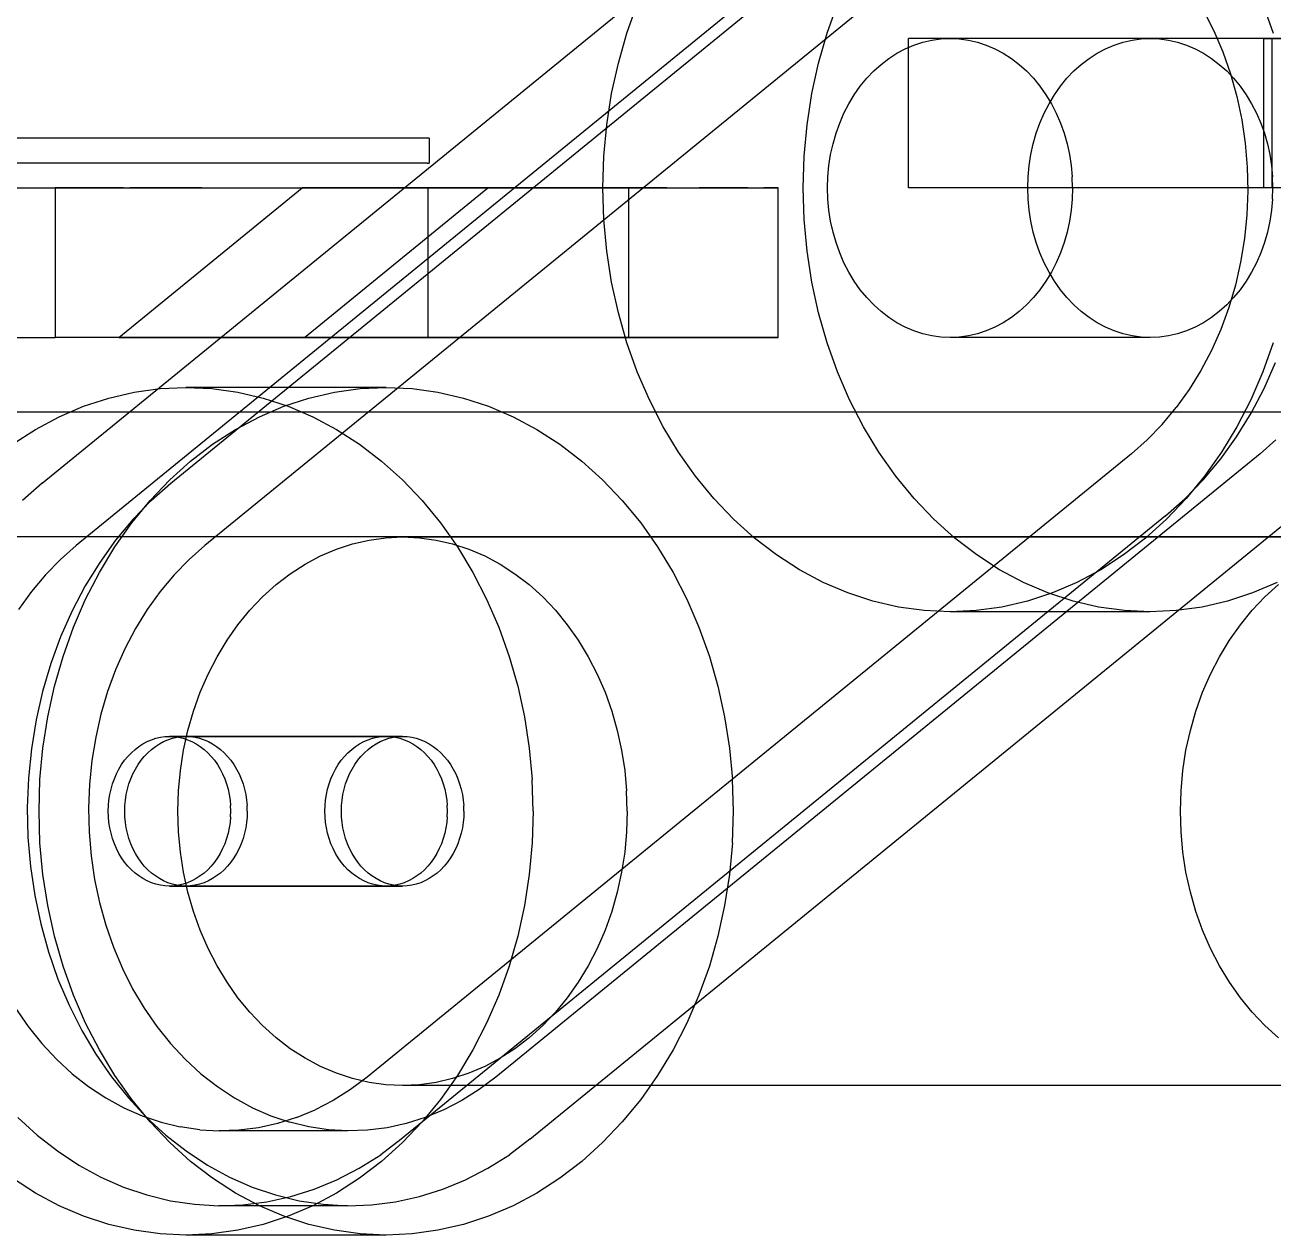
# Model space of a CAD drawing. Header units: millimetres. Extents: x -180 to 1414, y -663 to 972.
# Drawn here: x 14.8 to 64.8, y 738 to 786.5 of the extents above; entities that cross this region are included whole.
import ezdxf

# ---------------------------------------------------------------- set-up
doc = ezdxf.new("R2010")
doc.units = ezdxf.units.MM
doc.layers.add('FRONT', color=8, linetype='Continuous')

msp = doc.modelspace()

# ---------------------------------------------------------------- linework, layer by layer
at = {"layer": 'FRONT'}
for p, q in [((15.475, 768.157), (46.124, 793.157)), ((20.637, 768.157), (51.287, 793.157)), ((47.49, 790.663), (16.84, 765.663)), ((52.652, 790.663), (22.002, 765.663)), ((38.929, 786.211), (39.345, 787.376)), ((46.959, 786.211), (47.375, 787.376)), ((62.06, 787.124), (62.472, 786.308)), ((64.438, 787.376), (64.855, 786.211)), ((38.585, 785.011), (38.929, 786.211)), ((46.615, 785.011), (46.959, 786.211)), ((64.464, 786), (50.217, 786)), ((64.791, 786), (50.217, 786)), ((50.217, 780), (50.217, 786)), ((51.524, 785.983), (51.892, 786)), ((59.922, 786), (51.892, 786)), ((51.892, 786), (52.259, 785.983)), ((59.554, 785.983), (59.922, 786)), ((59.922, 786), (60.289, 785.983)), ((62.472, 786.308), (62.832, 785.456)), ((64.464, 786), (64.464, 780)), ((64.464, 786), (91.176, 786)), ((133.315, 786), (64.791, 786)), ((64.791, 786), (64.791, 780)), ((49.759, 785.406), (50.096, 785.585)), ((50.096, 785.585), (50.443, 785.733)), ((50.443, 785.733), (50.798, 785.85)), ((50.798, 785.85), (51.159, 785.933)), ((51.159, 785.933), (51.524, 785.983)), ((52.259, 785.983), (52.624, 785.933)), ((52.624, 785.933), (52.985, 785.85)), ((52.985, 785.85), (53.34, 785.733)), ((53.34, 785.733), (53.687, 785.585)), ((53.687, 785.585), (54.024, 785.406)), ((57.789, 785.406), (58.126, 785.585)), ((58.126, 785.585), (58.473, 785.733)), ((58.473, 785.733), (58.828, 785.85)), ((58.828, 785.85), (59.189, 785.933)), ((59.189, 785.933), (59.554, 785.983)), ((60.289, 785.983), (60.654, 785.933)), ((60.654, 785.933), (61.015, 785.85)), ((61.015, 785.85), (61.37, 785.733)), ((61.37, 785.733), (61.717, 785.585)), ((61.717, 785.585), (62.054, 785.406)), ((38.315, 783.783), (38.585, 785.011)), ((46.345, 783.783), (46.615, 785.011)), ((49.123, 784.957), (49.434, 785.196)), ((49.434, 785.196), (49.759, 785.406)), ((54.024, 785.406), (54.349, 785.196)), ((54.349, 785.196), (54.66, 784.957)), ((57.153, 784.957), (57.464, 785.196)), ((57.464, 785.196), (57.789, 785.406)), ((62.054, 785.406), (62.379, 785.196)), ((62.379, 785.196), (62.69, 784.957)), ((62.832, 785.456), (63.14, 784.573)), ((48.549, 784.398), (48.827, 784.691)), ((48.827, 784.691), (49.123, 784.957)), ((54.66, 784.957), (54.956, 784.691)), ((54.956, 784.691), (55.235, 784.398)), ((56.579, 784.398), (56.857, 784.691)), ((56.857, 784.691), (57.153, 784.957)), ((62.69, 784.957), (62.986, 784.691)), ((62.986, 784.691), (63.265, 784.398)), ((63.14, 784.573), (63.392, 783.665)), ((48.049, 783.741), (48.289, 784.081)), ((48.289, 784.081), (48.549, 784.398)), ((55.235, 784.398), (55.495, 784.081)), ((55.495, 784.081), (55.734, 783.741)), ((56.079, 783.741), (56.319, 784.081)), ((56.319, 784.081), (56.579, 784.398)), ((63.265, 784.398), (63.525, 784.081)), ((63.525, 784.081), (63.764, 783.741)), ((38.122, 782.534), (38.315, 783.783)), ((46.152, 782.534), (46.345, 783.783)), ((47.831, 783.38), (48.049, 783.741)), ((55.734, 783.741), (55.953, 783.38)), ((55.861, 783.38), (56.079, 783.741)), ((63.392, 783.665), (63.588, 782.736)), ((63.764, 783.741), (63.983, 783.38)), ((47.463, 782.603), (47.635, 783)), ((47.635, 783), (47.831, 783.38)), ((55.494, 782.603), (55.665, 783)), ((55.665, 783), (55.861, 783.38)), ((55.953, 783.38), (56.148, 783)), ((56.148, 783), (56.32, 782.603)), ((63.983, 783.38), (64.178, 783)), ((64.178, 783), (64.35, 782.603)), ((38.005, 781.27), (38.122, 782.534)), ((46.035, 781.27), (46.152, 782.534)), ((47.317, 782.192), (47.463, 782.603)), ((55.347, 782.192), (55.494, 782.603)), ((56.32, 782.603), (56.467, 782.192)), ((63.588, 782.736), (63.727, 781.792)), ((64.35, 782.603), (64.497, 782.192)), ((15.5, 782), (13.45, 782)), ((17.463, 782), (15.5, 782)), ((19.328, 782), (17.463, 782)), ((21.085, 782), (19.328, 782)), ((22.725, 782), (21.085, 782)), ((24.237, 782), (22.725, 782)), ((25.613, 782), (24.237, 782)), ((26.847, 782), (25.613, 782)), ((27.93, 782), (26.847, 782)), ((28.857, 782), (27.93, 782)), ((29.623, 782), (28.857, 782)), ((30.223, 782), (29.623, 782)), ((30.654, 782), (30.223, 782)), ((30.913, 782), (30.654, 782)), ((31, 782), (30.913, 782)), ((31, 782), (31, 781)), ((47.195, 781.769), (47.317, 782.192)), ((55.225, 781.769), (55.347, 782.192)), ((56.467, 782.192), (56.588, 781.769)), ((64.497, 782.192), (64.618, 781.769)), ((47.1, 781.335), (47.195, 781.769)), ((55.13, 781.335), (55.225, 781.769)), ((56.588, 781.769), (56.683, 781.335)), ((63.727, 781.792), (63.808, 780.839)), ((64.618, 781.769), (64.713, 781.335)), ((15.5, 781), (13.45, 781)), ((17.463, 781), (15.5, 781)), ((19.328, 781), (17.463, 781)), ((21.085, 781), (19.328, 781)), ((22.725, 781), (21.085, 781)), ((24.237, 781), (22.725, 781)), ((25.613, 781), (24.237, 781)), ((26.847, 781), (25.613, 781)), ((27.93, 781), (26.847, 781)), ((28.857, 781), (27.93, 781)), ((29.623, 781), (28.857, 781)), ((30.223, 781), (29.623, 781)), ((30.654, 781), (30.223, 781)), ((30.913, 781), (30.654, 781)), ((30.913, 781), (31, 781)), ((37.966, 780), (38.005, 781.27)), ((45.996, 780), (46.035, 781.27)), ((47.032, 780.894), (47.1, 781.335)), ((55.062, 780.894), (55.13, 781.335)), ((56.683, 781.335), (56.752, 780.894)), ((64.713, 781.335), (64.782, 780.894)), ((46.99, 780.448), (47.032, 780.894)), ((55.021, 780.448), (55.062, 780.894)), ((56.752, 780.894), (56.793, 780.448)), ((63.808, 780.839), (63.83, 779.88)), ((64.782, 780.894), (64.823, 780.448)), ((-16, 780), (16, 780)), ((16, 780), (16, 774)), ((16, 780), (18.986, 780)), ((18.733, 780), (16, 780)), ((18.542, 774), (25.898, 780)), ((18.733, 780), (21.384, 780)), ((21.874, 780), (18.986, 780)), ((21.384, 780), (23.943, 780)), ((21.874, 780), (24.648, 780)), ((23.943, 780), (26.398, 780)), ((24.648, 780), (27.294, 780)), ((33.354, 780), (25.898, 780)), ((25.898, 780), (30.955, 780)), ((25.998, 774), (33.354, 780)), ((26.398, 780), (28.739, 780)), ((27.294, 780), (29.799, 780)), ((28.739, 780), (30.955, 780)), ((29.799, 780), (32.149, 780)), ((30.955, 774), (30.955, 780)), ((32.149, 780), (34.332, 780)), ((39.01, 780), (33.354, 780)), ((34.332, 780), (36.337, 780)), ((36.337, 780), (38.154, 780)), ((38.005, 778.73), (37.966, 780)), ((38.154, 780), (39.772, 780)), ((40.524, 780), (39.01, 780)), ((39.01, 774), (39.01, 780)), ((39.772, 780), (41.185, 780)), ((40.524, 780), (41.827, 780)), ((41.185, 780), (42.383, 780)), ((42.913, 780), (41.827, 780)), ((42.383, 780), (43.362, 780)), ((43.777, 780), (42.913, 780)), ((43.362, 780), (44.115, 780)), ((43.777, 780), (44.414, 780)), ((44.115, 780), (44.64, 780)), ((44.82, 780), (44.414, 780)), ((44.64, 780), (44.933, 780)), ((44.993, 780), (44.82, 780)), ((44.933, 780), (44.993, 780)), ((44.993, 774), (44.993, 780)), ((46.035, 778.73), (45.996, 780)), ((46.977, 780), (46.99, 780.448)), ((46.99, 779.552), (46.977, 780)), ((64.464, 780), (50.217, 780)), ((64.791, 780), (50.217, 780)), ((55.007, 780), (55.021, 780.448)), ((55.021, 779.552), (55.007, 780)), ((56.807, 780), (56.793, 780.448)), ((56.807, 780), (56.793, 779.552)), ((91.176, 780), (64.464, 780)), ((133.315, 780), (64.791, 780)), ((64.837, 780), (64.823, 780.448)), ((64.823, 779.552), (64.837, 780)), ((47.032, 779.106), (46.99, 779.552)), ((55.062, 779.106), (55.021, 779.552)), ((56.793, 779.552), (56.752, 779.106)), ((63.83, 779.88), (63.793, 778.922)), ((64.823, 779.552), (64.782, 779.106)), ((47.1, 778.665), (47.032, 779.106)), ((55.13, 778.665), (55.062, 779.106)), ((56.752, 779.106), (56.683, 778.665)), ((64.782, 779.106), (64.713, 778.665)), ((38.122, 777.466), (38.005, 778.73)), ((46.152, 777.466), (46.035, 778.73)), ((47.195, 778.231), (47.1, 778.665)), ((55.225, 778.231), (55.13, 778.665)), ((56.683, 778.665), (56.588, 778.231)), ((63.793, 778.922), (63.698, 777.97)), ((64.713, 778.665), (64.618, 778.231)), ((47.317, 777.808), (47.195, 778.231)), ((55.347, 777.808), (55.225, 778.231)), ((56.588, 778.231), (56.467, 777.808)), ((64.618, 778.231), (64.497, 777.808)), ((47.463, 777.397), (47.317, 777.808)), ((55.494, 777.397), (55.347, 777.808)), ((56.467, 777.808), (56.32, 777.397)), ((63.698, 777.97), (63.545, 777.029)), ((64.497, 777.808), (64.35, 777.397)), ((38.315, 776.217), (38.122, 777.466)), ((46.345, 776.217), (46.152, 777.466)), ((47.635, 777), (47.463, 777.397)), ((47.831, 776.62), (47.635, 777)), ((55.665, 777), (55.494, 777.397)), ((55.861, 776.62), (55.665, 777)), ((56.148, 777), (55.953, 776.62)), ((56.32, 777.397), (56.148, 777)), ((63.545, 777.029), (63.334, 776.105)), ((64.178, 777), (63.983, 776.62)), ((64.35, 777.397), (64.178, 777)), ((48.049, 776.259), (47.831, 776.62)), ((55.953, 776.62), (55.734, 776.259)), ((56.079, 776.259), (55.861, 776.62)), ((63.983, 776.62), (63.764, 776.259)), ((38.585, 774.989), (38.315, 776.217)), ((46.615, 774.989), (46.345, 776.217)), ((48.289, 775.919), (48.049, 776.259)), ((55.734, 776.259), (55.495, 775.919)), ((56.319, 775.919), (56.079, 776.259)), ((63.334, 776.105), (63.068, 775.203)), ((63.764, 776.259), (63.525, 775.919)), ((48.549, 775.602), (48.289, 775.919)), ((48.827, 775.309), (48.549, 775.602)), ((55.235, 775.602), (54.956, 775.309)), ((55.495, 775.919), (55.235, 775.602)), ((56.579, 775.602), (56.319, 775.919)), ((56.857, 775.309), (56.579, 775.602)), ((63.265, 775.602), (62.986, 775.309)), ((63.525, 775.919), (63.265, 775.602)), ((38.929, 773.789), (38.585, 774.989)), ((46.959, 773.789), (46.615, 774.989)), ((49.123, 775.043), (48.827, 775.309)), ((49.434, 774.804), (49.123, 775.043)), ((54.66, 775.043), (54.349, 774.804)), ((54.956, 775.309), (54.66, 775.043)), ((57.153, 775.043), (56.857, 775.309)), ((57.464, 774.804), (57.153, 775.043)), ((62.69, 775.043), (62.379, 774.804)), ((62.986, 775.309), (62.69, 775.043)), ((63.068, 775.203), (62.747, 774.328)), ((49.759, 774.594), (49.434, 774.804)), ((50.096, 774.415), (49.759, 774.594)), ((54.024, 774.594), (53.687, 774.415)), ((54.349, 774.804), (54.024, 774.594)), ((57.789, 774.594), (57.464, 774.804)), ((58.126, 774.415), (57.789, 774.594)), ((62.054, 774.594), (61.717, 774.415)), ((62.379, 774.804), (62.054, 774.594)), ((-16, 774), (16, 774)), ((18.986, 774), (16, 774)), ((18.733, 774), (16, 774)), ((25.998, 774), (18.542, 774)), ((18.542, 774), (30.955, 774)), ((18.733, 774), (21.384, 774)), ((18.986, 774), (21.874, 774)), ((21.384, 774), (23.943, 774)), ((21.874, 774), (24.648, 774)), ((23.943, 774), (26.398, 774)), ((24.648, 774), (27.294, 774)), ((39.01, 774), (25.998, 774)), ((26.398, 774), (28.739, 774)), ((27.294, 774), (29.799, 774)), ((28.739, 774), (30.955, 774)), ((29.799, 774), (32.149, 774)), ((32.149, 774), (34.332, 774)), ((34.332, 774), (36.337, 774)), ((36.337, 774), (38.154, 774)), ((38.154, 774), (39.772, 774)), ((40.524, 774), (39.01, 774)), ((39.772, 774), (41.185, 774)), ((41.827, 774), (40.524, 774)), ((41.185, 774), (42.383, 774)), ((42.913, 774), (41.827, 774)), ((42.383, 774), (43.362, 774)), ((43.777, 774), (42.913, 774)), ((43.362, 774), (44.115, 774)), ((44.414, 774), (43.777, 774)), ((44.115, 774), (44.64, 774)), ((44.82, 774), (44.414, 774)), ((44.64, 774), (44.933, 774)), ((44.993, 774), (44.82, 774)), ((44.933, 774), (44.993, 774)), ((50.443, 774.267), (50.096, 774.415)), ((50.798, 774.15), (50.443, 774.267)), ((51.159, 774.067), (50.798, 774.15)), ((51.524, 774.017), (51.159, 774.067)), ((51.892, 774), (51.524, 774.017)), ((52.259, 774.017), (51.892, 774)), ((59.922, 774), (51.892, 774)), ((52.624, 774.067), (52.259, 774.017)), ((52.985, 774.15), (52.624, 774.067)), ((53.34, 774.267), (52.985, 774.15)), ((53.687, 774.415), (53.34, 774.267)), ((58.473, 774.267), (58.126, 774.415)), ((58.828, 774.15), (58.473, 774.267)), ((59.189, 774.067), (58.828, 774.15)), ((59.554, 774.017), (59.189, 774.067)), ((59.922, 774), (59.554, 774.017)), ((60.289, 774.017), (59.922, 774)), ((60.654, 774.067), (60.289, 774.017)), ((61.015, 774.15), (60.654, 774.067)), ((61.37, 774.267), (61.015, 774.15)), ((61.717, 774.415), (61.37, 774.267)), ((62.747, 774.328), (62.373, 773.484)), ((39.345, 772.624), (38.929, 773.789)), ((47.375, 772.624), (46.959, 773.789)), ((62.373, 773.484), (61.949, 772.677)), ((64.855, 773.789), (64.438, 772.624)), ((64.49, 771.96), (64.951, 773.001)), ((39.832, 771.5), (39.345, 772.624)), ((47.862, 771.5), (47.375, 772.624)), ((61.949, 772.677), (61.477, 771.911)), ((64.438, 772.624), (63.952, 771.5)), ((20.201, 771.952), (21.242, 772)), ((29.272, 772), (21.242, 772)), ((21.242, 772), (22.282, 771.952)), ((28.231, 771.952), (29.272, 772)), ((29.272, 772), (30.313, 771.952)), ((17.137, 771.245), (18.143, 771.574)), ((18.143, 771.574), (19.166, 771.81)), ((19.166, 771.81), (20.201, 771.952)), ((22.282, 771.952), (23.317, 771.81)), ((23.317, 771.81), (24.341, 771.574)), ((24.341, 771.574), (25.346, 771.245)), ((25.167, 771.245), (26.173, 771.574)), ((26.173, 771.574), (27.196, 771.81)), ((27.196, 771.81), (28.231, 771.952)), ((30.313, 771.952), (31.347, 771.81)), ((31.347, 771.81), (32.371, 771.574)), ((32.371, 771.574), (33.377, 771.245)), ((40.386, 770.424), (39.832, 771.5)), ((48.416, 770.424), (47.862, 771.5)), ((61.477, 771.911), (60.959, 771.19)), ((63.952, 771.5), (63.398, 770.424)), ((63.967, 770.964), (64.49, 771.96)), ((15.649, 771), (7.847, 771)), ((20.917, 771), (14.01, 771)), ((23.365, 771), (15.649, 771)), ((16.154, 770.825), (17.137, 771.245)), ((27.707, 771), (20.917, 771)), ((30.949, 771), (23.365, 771)), ((24.184, 770.825), (25.167, 771.245)), ((25.346, 771.245), (26.329, 770.825)), ((34.342, 771), (27.707, 771)), ((38.361, 771), (30.949, 771)), ((33.377, 771.245), (34.359, 770.825)), ((40.785, 771), (34.342, 771)), ((45.558, 771), (38.361, 771)), ((47, 771), (40.785, 771)), ((52.5, 771), (45.558, 771)), ((52.952, 771), (47, 771)), ((59.149, 771), (52.5, 771)), ((58.608, 771), (52.952, 771)), ((63.936, 771), (58.608, 771)), ((65.466, 771), (59.149, 771)), ((60.398, 770.518), (60.959, 771.19)), ((68.907, 771), (63.936, 771)), ((15.2, 770.316), (16.154, 770.825)), ((23.23, 770.316), (24.184, 770.825)), ((26.329, 770.825), (27.284, 770.316)), ((34.359, 770.825), (35.314, 770.316)), ((60.398, 770.518), (59.798, 769.899)), ((63.384, 770.018), (63.967, 770.964)), ((14.279, 769.722), (15.2, 770.316)), ((22.309, 769.722), (23.23, 770.316)), ((27.284, 770.316), (28.205, 769.722)), ((35.314, 770.316), (36.235, 769.722)), ((41.004, 769.401), (40.386, 770.424)), ((49.034, 769.401), (48.416, 770.424)), ((62.745, 769.129), (63.384, 770.018)), ((63.398, 770.424), (62.779, 769.401)), ((21.427, 769.046), (22.309, 769.722)), ((28.205, 769.722), (29.086, 769.046)), ((36.235, 769.722), (37.116, 769.046)), ((59.798, 769.899), (59.162, 769.337)), ((64.96, 769.899), (64.324, 769.337)), ((20.589, 768.291), (21.427, 769.046)), ((59.162, 769.337), (28.512, 744.337)), ((29.086, 769.046), (29.924, 768.291)), ((64.324, 769.337), (33.674, 744.337)), ((37.116, 769.046), (37.954, 768.291)), ((41.683, 768.437), (41.004, 769.401)), ((49.714, 768.437), (49.034, 769.401)), ((62.053, 768.3), (62.745, 769.129)), ((62.779, 769.401), (62.1, 768.437)), ((15.475, 768.157), (14.689, 767.464)), ((19.8, 767.462), (20.589, 768.291)), ((19.851, 767.464), (20.637, 768.157)), ((29.924, 768.291), (30.714, 767.462)), ((37.954, 768.291), (38.744, 767.462)), ((42.42, 767.538), (41.683, 768.437)), ((50.45, 767.538), (49.714, 768.437)), ((61.312, 767.536), (62.053, 768.3)), ((62.1, 768.437), (61.363, 767.538)), ((43.209, 766.709), (42.42, 767.538)), ((51.239, 766.709), (50.45, 767.538)), ((60.527, 766.843), (61.312, 767.536)), ((61.363, 767.538), (60.574, 766.709)), ((19.064, 766.563), (19.8, 767.462)), ((19.851, 767.464), (19.111, 766.7)), ((30.714, 767.462), (31.45, 766.563)), ((38.744, 767.462), (39.48, 766.563)), ((18.384, 765.599), (19.064, 766.563)), ((19.111, 766.7), (18.419, 765.871)), ((60.527, 766.843), (29.877, 741.843)), ((31.45, 766.563), (32.129, 765.599)), ((35.039, 741.843), (65.689, 766.843)), ((39.48, 766.563), (40.159, 765.599)), ((44.047, 765.954), (43.209, 766.709)), ((52.077, 765.954), (51.239, 766.709)), ((60.574, 766.709), (59.736, 765.954)), ((15.649, 766), (7.847, 766)), ((20.917, 766), (14.01, 766)), ((23.365, 766), (15.649, 766)), ((27.707, 766), (20.917, 766)), ((30.949, 766), (23.365, 766)), ((34.342, 766), (27.707, 766)), ((28.589, 765.877), (29.258, 765.969)), ((29.258, 765.969), (29.931, 766)), ((29.931, 766), (70.139, 766)), ((29.931, 766), (30.605, 765.969)), ((30.605, 765.969), (31.274, 765.877)), ((38.361, 766), (30.949, 766)), ((40.785, 766), (34.342, 766)), ((45.558, 766), (38.361, 766)), ((47, 766), (40.785, 766)), ((52.5, 766), (45.558, 766)), ((52.952, 766), (47, 766)), ((59.149, 766), (52.5, 766)), ((58.608, 766), (52.952, 766)), ((63.936, 766), (58.608, 766)), ((65.466, 766), (59.149, 766)), ((68.907, 766), (63.936, 766)), ((16.84, 765.663), (16.203, 765.101)), ((17.766, 764.576), (18.384, 765.599)), ((18.419, 765.871), (17.78, 764.982)), ((22.002, 765.663), (21.366, 765.101)), ((26.64, 765.24), (27.276, 765.511)), ((27.276, 765.511), (27.926, 765.724)), ((27.926, 765.724), (28.589, 765.877)), ((31.274, 765.877), (31.937, 765.724)), ((31.937, 765.724), (32.587, 765.511)), ((32.129, 765.599), (32.748, 764.576)), ((32.587, 765.511), (33.223, 765.24)), ((40.159, 765.599), (40.778, 764.576)), ((44.929, 765.278), (44.047, 765.954)), ((52.959, 765.278), (52.077, 765.954)), ((59.736, 765.954), (58.854, 765.278)), ((16.203, 765.101), (15.603, 764.482)), ((17.78, 764.982), (17.197, 764.036)), ((21.366, 765.101), (20.765, 764.482)), ((26.022, 764.911), (26.64, 765.24)), ((33.223, 765.24), (33.841, 764.911)), ((45.85, 764.684), (44.929, 765.278)), ((53.88, 764.684), (52.959, 765.278)), ((58.854, 765.278), (57.934, 764.684)), ((15.603, 764.482), (15.042, 763.81)), ((17.212, 763.5), (17.766, 764.576)), ((20.765, 764.482), (20.205, 763.81)), ((24.856, 764.089), (25.426, 764.526)), ((25.426, 764.526), (26.022, 764.911)), ((32.748, 764.576), (33.302, 763.5)), ((33.841, 764.911), (34.437, 764.526)), ((34.437, 764.526), (35.007, 764.089)), ((40.778, 764.576), (41.332, 763.5)), ((46.804, 764.175), (45.85, 764.684)), ((54.834, 764.175), (53.88, 764.684)), ((57.934, 764.684), (56.979, 764.175)), ((17.197, 764.036), (16.674, 763.04)), ((24.313, 763.6), (24.856, 764.089)), ((35.007, 764.089), (35.55, 763.6)), ((47.787, 763.755), (46.804, 764.175)), ((55.817, 763.755), (54.834, 764.175)), ((56.979, 764.175), (55.996, 763.755)), ((65.009, 764.175), (64.026, 763.755)), ((64.521, 763.6), (65.063, 764.089)), ((15.042, 763.81), (14.525, 763.089)), ((16.725, 762.376), (17.212, 763.5)), ((20.205, 763.81), (19.687, 763.089)), ((23.803, 763.064), (24.313, 763.6)), ((33.302, 763.5), (33.788, 762.376)), ((35.55, 763.6), (36.06, 763.064)), ((41.332, 763.5), (41.818, 762.376)), ((48.793, 763.426), (47.787, 763.755)), ((55.996, 763.755), (54.99, 763.426)), ((56.823, 763.426), (55.817, 763.755)), ((64.026, 763.755), (63.02, 763.426)), ((64.01, 763.064), (64.521, 763.6)), ((16.674, 763.04), (16.213, 761.999)), ((19.687, 763.089), (19.214, 762.323)), ((23.326, 762.482), (23.803, 763.064)), ((36.06, 763.064), (36.537, 762.482)), ((49.816, 763.19), (48.793, 763.426)), ((50.851, 763.048), (49.816, 763.19)), ((51.892, 763), (50.851, 763.048)), ((52.932, 763.048), (51.892, 763)), ((59.922, 763), (51.892, 763)), ((53.967, 763.19), (52.932, 763.048)), ((54.99, 763.426), (53.967, 763.19)), ((57.846, 763.19), (56.823, 763.426)), ((58.881, 763.048), (57.846, 763.19)), ((59.922, 763), (58.881, 763.048)), ((60.962, 763.048), (59.922, 763)), ((61.997, 763.19), (60.962, 763.048)), ((63.02, 763.426), (61.997, 763.19)), ((63.534, 762.482), (64.01, 763.064)), ((22.887, 761.858), (23.326, 762.482)), ((36.537, 762.482), (36.976, 761.858)), ((63.094, 761.858), (63.534, 762.482)), ((16.213, 761.999), (15.817, 760.919)), ((16.309, 761.211), (16.725, 762.376)), ((19.214, 762.323), (18.79, 761.516)), ((33.788, 762.376), (34.205, 761.211)), ((41.818, 762.376), (42.235, 761.211)), ((18.79, 761.516), (18.417, 760.672)), ((22.487, 761.197), (22.887, 761.858)), ((36.976, 761.858), (37.376, 761.197)), ((62.694, 761.197), (63.094, 761.858)), ((15.965, 760.011), (16.309, 761.211)), ((22.128, 760.5), (22.487, 761.197)), ((34.205, 761.211), (34.549, 760.011)), ((37.376, 761.197), (37.735, 760.5)), ((42.235, 761.211), (42.579, 760.011)), ((62.336, 760.5), (62.694, 761.197)), ((15.817, 760.919), (15.488, 759.806)), ((18.417, 760.672), (18.096, 759.797)), ((21.813, 759.773), (22.128, 760.5)), ((37.735, 760.5), (38.05, 759.773)), ((62.021, 759.773), (62.336, 760.5)), ((15.695, 758.783), (15.965, 760.011)), ((34.549, 760.011), (34.818, 758.783)), ((42.579, 760.011), (42.848, 758.783)), ((15.488, 759.806), (15.228, 758.666)), ((18.096, 759.797), (17.829, 758.895)), ((21.544, 759.019), (21.813, 759.773)), ((38.05, 759.773), (38.319, 759.019)), ((61.751, 759.019), (62.021, 759.773)), ((21.321, 758.242), (21.544, 759.019)), ((38.319, 759.019), (38.542, 758.242)), ((61.529, 758.242), (61.751, 759.019)), ((15.228, 758.666), (15.039, 757.505)), ((15.502, 757.534), (15.695, 758.783)), ((17.829, 758.895), (17.619, 757.971)), ((34.818, 758.783), (35.012, 757.534)), ((42.848, 758.783), (43.042, 757.534)), ((17.619, 757.971), (17.466, 757.03)), ((20.035, 757.925), (20.216, 757.966)), ((20.216, 757.966), (20.399, 757.992)), ((20.399, 757.992), (20.582, 758)), ((29.931, 758), (20.582, 758)), ((20.582, 758), (20.766, 757.992)), ((20.695, 757.925), (20.876, 757.966)), ((20.766, 757.992), (20.948, 757.966)), ((20.876, 757.966), (21.058, 757.992)), ((20.948, 757.966), (21.129, 757.925)), ((21.058, 757.992), (21.242, 758)), ((21.147, 757.448), (21.321, 758.242)), ((21.242, 758), (29.272, 758)), ((21.242, 758), (21.425, 757.992)), ((21.425, 757.992), (21.608, 757.966)), ((21.608, 757.966), (21.789, 757.925)), ((28.725, 757.925), (28.906, 757.966)), ((28.906, 757.966), (29.088, 757.992)), ((29.088, 757.992), (29.272, 758)), ((29.272, 758), (29.456, 757.992)), ((29.385, 757.925), (29.565, 757.966)), ((29.456, 757.992), (29.638, 757.966)), ((29.565, 757.966), (29.748, 757.992)), ((29.638, 757.966), (29.819, 757.925)), ((29.748, 757.992), (29.931, 758)), ((29.931, 758), (30.115, 757.992)), ((30.115, 757.992), (30.298, 757.966)), ((30.298, 757.966), (30.478, 757.925)), ((38.542, 758.242), (38.716, 757.448)), ((61.354, 757.448), (61.529, 758.242)), ((15.039, 757.505), (14.922, 756.33)), ((15.385, 756.27), (15.502, 757.534)), ((19.05, 757.346), (19.198, 757.479)), ((19.198, 757.479), (19.353, 757.598)), ((19.353, 757.598), (19.516, 757.703)), ((19.516, 757.703), (19.684, 757.793)), ((19.684, 757.793), (19.858, 757.867)), ((19.71, 757.346), (19.857, 757.479)), ((19.857, 757.479), (20.013, 757.598)), ((19.858, 757.867), (20.035, 757.925)), ((20.013, 757.598), (20.176, 757.703)), ((20.176, 757.703), (20.344, 757.793)), ((20.344, 757.793), (20.517, 757.867)), ((20.517, 757.867), (20.695, 757.925)), ((21.129, 757.925), (21.307, 757.867)), ((21.307, 757.867), (21.48, 757.793)), ((21.48, 757.793), (21.648, 757.703)), ((21.648, 757.703), (21.811, 757.598)), ((21.789, 757.925), (21.966, 757.867)), ((21.811, 757.598), (21.967, 757.479)), ((21.966, 757.867), (22.14, 757.793)), ((21.967, 757.479), (22.114, 757.346)), ((22.14, 757.793), (22.308, 757.703)), ((22.308, 757.703), (22.471, 757.598)), ((22.471, 757.598), (22.626, 757.479)), ((22.626, 757.479), (22.774, 757.346)), ((27.74, 757.346), (27.888, 757.479)), ((27.888, 757.479), (28.043, 757.598)), ((28.043, 757.598), (28.206, 757.703)), ((28.206, 757.703), (28.374, 757.793)), ((28.374, 757.793), (28.548, 757.867)), ((28.399, 757.346), (28.547, 757.479)), ((28.547, 757.479), (28.703, 757.598)), ((28.548, 757.867), (28.725, 757.925)), ((28.703, 757.598), (28.865, 757.703)), ((28.865, 757.703), (29.034, 757.793)), ((29.034, 757.793), (29.207, 757.867)), ((29.207, 757.867), (29.385, 757.925)), ((29.819, 757.925), (29.996, 757.867)), ((29.996, 757.867), (30.17, 757.793)), ((30.17, 757.793), (30.338, 757.703)), ((30.338, 757.703), (30.501, 757.598)), ((30.478, 757.925), (30.656, 757.867)), ((30.501, 757.598), (30.656, 757.479)), ((30.656, 757.867), (30.829, 757.793)), ((30.656, 757.479), (30.804, 757.346)), ((30.829, 757.793), (30.998, 757.703)), ((30.998, 757.703), (31.16, 757.598)), ((31.16, 757.598), (31.316, 757.479)), ((31.316, 757.479), (31.464, 757.346)), ((35.012, 757.534), (35.128, 756.27)), ((43.042, 757.534), (43.159, 756.27)), ((17.466, 757.03), (17.37, 756.078)), ((18.661, 756.87), (18.781, 757.041)), ((18.781, 757.041), (18.911, 757.199)), ((18.911, 757.199), (19.05, 757.346)), ((19.32, 756.87), (19.44, 757.041)), ((19.44, 757.041), (19.57, 757.199)), ((19.57, 757.199), (19.71, 757.346)), ((21.021, 756.639), (21.147, 757.448)), ((22.114, 757.346), (22.254, 757.199)), ((22.254, 757.199), (22.384, 757.041)), ((22.384, 757.041), (22.504, 756.87)), ((22.774, 757.346), (22.913, 757.199)), ((22.913, 757.199), (23.043, 757.041)), ((23.043, 757.041), (23.163, 756.87)), ((27.351, 756.87), (27.47, 757.041)), ((27.47, 757.041), (27.6, 757.199)), ((27.6, 757.199), (27.74, 757.346)), ((28.01, 756.87), (28.13, 757.041)), ((28.13, 757.041), (28.26, 757.199)), ((28.26, 757.199), (28.399, 757.346)), ((30.804, 757.346), (30.943, 757.199)), ((30.943, 757.199), (31.073, 757.041)), ((31.073, 757.041), (31.193, 756.87)), ((31.464, 757.346), (31.603, 757.199)), ((31.603, 757.199), (31.733, 757.041)), ((31.733, 757.041), (31.853, 756.87)), ((38.716, 757.448), (38.842, 756.639)), ((61.229, 756.639), (61.354, 757.448)), ((18.368, 756.302), (18.454, 756.5)), ((18.454, 756.5), (18.552, 756.69)), ((18.552, 756.69), (18.661, 756.87)), ((19.028, 756.302), (19.114, 756.5)), ((19.114, 756.5), (19.211, 756.69)), ((19.211, 756.69), (19.32, 756.87)), ((20.946, 755.822), (21.021, 756.639)), ((22.504, 756.87), (22.613, 756.69)), ((22.613, 756.69), (22.71, 756.5)), ((22.71, 756.5), (22.796, 756.302)), ((23.163, 756.87), (23.272, 756.69)), ((23.272, 756.69), (23.37, 756.5)), ((23.37, 756.5), (23.456, 756.302)), ((27.058, 756.302), (27.144, 756.5)), ((27.144, 756.5), (27.241, 756.69)), ((27.241, 756.69), (27.351, 756.87)), ((27.717, 756.302), (27.803, 756.5)), ((27.803, 756.5), (27.901, 756.69)), ((27.901, 756.69), (28.01, 756.87)), ((31.193, 756.87), (31.302, 756.69)), ((31.302, 756.69), (31.4, 756.5)), ((31.4, 756.5), (31.486, 756.302)), ((31.853, 756.87), (31.962, 756.69)), ((31.962, 756.69), (32.06, 756.5)), ((32.06, 756.5), (32.146, 756.302)), ((38.842, 756.639), (38.917, 755.822)), ((61.154, 755.822), (61.229, 756.639)), ((14.922, 756.33), (14.876, 755.148)), ((15.346, 755), (15.385, 756.27)), ((17.37, 756.078), (17.334, 755.12)), ((18.234, 755.884), (18.295, 756.096)), ((18.295, 756.096), (18.368, 756.302)), ((18.894, 755.884), (18.954, 756.096)), ((18.954, 756.096), (19.028, 756.302)), ((22.796, 756.302), (22.87, 756.096)), ((22.87, 756.096), (22.93, 755.884)), ((23.456, 756.302), (23.529, 756.096)), ((23.529, 756.096), (23.59, 755.884)), ((26.924, 755.884), (26.984, 756.096)), ((26.984, 756.096), (27.058, 756.302)), ((27.583, 755.884), (27.644, 756.096)), ((27.644, 756.096), (27.717, 756.302)), ((31.486, 756.302), (31.559, 756.096)), ((31.559, 756.096), (31.62, 755.884)), ((32.146, 756.302), (32.219, 756.096)), ((32.219, 756.096), (32.28, 755.884)), ((35.167, 755), (35.128, 756.27)), ((43.197, 755), (43.159, 756.27)), ((18.152, 755.447), (18.186, 755.668)), ((18.186, 755.668), (18.234, 755.884)), ((18.812, 755.447), (18.846, 755.668)), ((18.846, 755.668), (18.894, 755.884)), ((20.921, 755), (20.946, 755.822)), ((22.93, 755.884), (22.978, 755.668)), ((22.978, 755.668), (23.012, 755.447)), ((23.59, 755.884), (23.638, 755.668)), ((23.638, 755.668), (23.672, 755.447)), ((26.842, 755.447), (26.876, 755.668)), ((26.876, 755.668), (26.924, 755.884)), ((27.501, 755.447), (27.536, 755.668)), ((27.536, 755.668), (27.583, 755.884)), ((31.62, 755.884), (31.668, 755.668)), ((31.668, 755.668), (31.702, 755.447)), ((32.28, 755.884), (32.327, 755.668)), ((32.327, 755.668), (32.361, 755.447)), ((38.942, 755), (38.917, 755.822)), ((61.129, 755), (61.154, 755.822)), ((14.876, 755.148), (14.903, 753.965)), ((15.385, 753.73), (15.346, 755)), ((17.334, 755.12), (17.356, 754.161)), ((18.125, 755), (18.132, 755.224)), ((18.132, 754.776), (18.125, 755)), ((18.132, 755.224), (18.152, 755.447)), ((18.784, 755), (18.791, 755.224)), ((18.791, 754.776), (18.784, 755)), ((18.791, 755.224), (18.812, 755.447)), ((20.946, 754.178), (20.921, 755)), ((23.012, 755.447), (23.033, 755.224)), ((23.04, 755), (23.033, 755.224)), ((23.033, 754.776), (23.04, 755)), ((23.672, 755.447), (23.692, 755.224)), ((23.699, 755), (23.692, 755.224)), ((23.699, 755), (23.692, 754.776)), ((26.814, 755), (26.821, 755.224)), ((26.821, 754.776), (26.814, 755)), ((26.821, 755.224), (26.842, 755.447)), ((27.474, 755), (27.481, 755.224)), ((27.481, 754.776), (27.474, 755)), ((27.481, 755.224), (27.501, 755.447)), ((31.702, 755.447), (31.722, 755.224)), ((31.729, 755), (31.722, 755.224)), ((31.722, 754.776), (31.729, 755)), ((32.361, 755.447), (32.382, 755.224)), ((32.389, 755), (32.382, 755.224)), ((32.389, 755), (32.382, 754.776)), ((35.167, 755), (35.128, 753.73)), ((38.942, 755), (38.917, 754.178)), ((43.159, 753.73), (43.197, 755)), ((61.154, 754.178), (61.129, 755)), ((18.152, 754.553), (18.132, 754.776)), ((18.186, 754.332), (18.152, 754.553)), ((18.812, 754.553), (18.791, 754.776)), ((18.846, 754.332), (18.812, 754.553)), ((23.012, 754.553), (22.978, 754.332)), ((23.033, 754.776), (23.012, 754.553)), ((23.672, 754.553), (23.638, 754.332)), ((23.692, 754.776), (23.672, 754.553)), ((26.842, 754.553), (26.821, 754.776)), ((26.876, 754.332), (26.842, 754.553)), ((27.501, 754.553), (27.481, 754.776)), ((27.536, 754.332), (27.501, 754.553)), ((31.702, 754.553), (31.668, 754.332)), ((31.722, 754.776), (31.702, 754.553)), ((32.361, 754.553), (32.327, 754.332)), ((32.382, 754.776), (32.361, 754.553)), ((14.903, 753.965), (15.003, 752.788)), ((17.356, 754.161), (17.436, 753.208)), ((18.234, 754.116), (18.186, 754.332)), ((18.295, 753.904), (18.234, 754.116)), ((18.894, 754.116), (18.846, 754.332)), ((18.954, 753.904), (18.894, 754.116)), ((21.021, 753.361), (20.946, 754.178)), ((22.93, 754.116), (22.87, 753.904)), ((22.978, 754.332), (22.93, 754.116)), ((23.59, 754.116), (23.529, 753.904)), ((23.638, 754.332), (23.59, 754.116)), ((26.924, 754.116), (26.876, 754.332)), ((26.984, 753.904), (26.924, 754.116)), ((27.583, 754.116), (27.536, 754.332)), ((27.644, 753.904), (27.583, 754.116)), ((31.62, 754.116), (31.559, 753.904)), ((31.668, 754.332), (31.62, 754.116)), ((32.28, 754.116), (32.219, 753.904)), ((32.327, 754.332), (32.28, 754.116)), ((38.917, 754.178), (38.842, 753.361)), ((61.229, 753.361), (61.154, 754.178)), ((15.502, 752.466), (15.385, 753.73)), ((18.368, 753.698), (18.295, 753.904)), ((18.454, 753.5), (18.368, 753.698)), ((18.552, 753.31), (18.454, 753.5)), ((19.028, 753.698), (18.954, 753.904)), ((19.114, 753.5), (19.028, 753.698)), ((19.211, 753.31), (19.114, 753.5)), ((22.71, 753.5), (22.613, 753.31)), ((22.796, 753.698), (22.71, 753.5)), ((22.87, 753.904), (22.796, 753.698)), ((23.37, 753.5), (23.272, 753.31)), ((23.456, 753.698), (23.37, 753.5)), ((23.529, 753.904), (23.456, 753.698)), ((27.058, 753.698), (26.984, 753.904)), ((27.144, 753.5), (27.058, 753.698)), ((27.241, 753.31), (27.144, 753.5)), ((27.717, 753.698), (27.644, 753.904)), ((27.803, 753.5), (27.717, 753.698)), ((27.901, 753.31), (27.803, 753.5)), ((31.4, 753.5), (31.302, 753.31)), ((31.486, 753.698), (31.4, 753.5)), ((31.559, 753.904), (31.486, 753.698)), ((32.06, 753.5), (31.962, 753.31)), ((32.146, 753.698), (32.06, 753.5)), ((32.219, 753.904), (32.146, 753.698)), ((35.128, 753.73), (35.012, 752.466)), ((43.159, 753.73), (43.042, 752.466)), ((17.436, 753.208), (17.575, 752.264)), ((18.661, 753.13), (18.552, 753.31)), ((18.781, 752.959), (18.661, 753.13)), ((18.911, 752.801), (18.781, 752.959)), ((19.32, 753.13), (19.211, 753.31)), ((19.44, 752.959), (19.32, 753.13)), ((19.57, 752.801), (19.44, 752.959)), ((21.147, 752.552), (21.021, 753.361)), ((22.384, 752.959), (22.254, 752.801)), ((22.504, 753.13), (22.384, 752.959)), ((22.613, 753.31), (22.504, 753.13)), ((23.043, 752.959), (22.913, 752.801)), ((23.163, 753.13), (23.043, 752.959)), ((23.272, 753.31), (23.163, 753.13)), ((27.351, 753.13), (27.241, 753.31)), ((27.47, 752.959), (27.351, 753.13)), ((27.6, 752.801), (27.47, 752.959)), ((28.01, 753.13), (27.901, 753.31)), ((28.13, 752.959), (28.01, 753.13)), ((28.26, 752.801), (28.13, 752.959)), ((31.073, 752.959), (30.943, 752.801)), ((31.193, 753.13), (31.073, 752.959)), ((31.302, 753.31), (31.193, 753.13)), ((31.733, 752.959), (31.603, 752.801)), ((31.853, 753.13), (31.733, 752.959)), ((31.962, 753.31), (31.853, 753.13)), ((38.842, 753.361), (38.716, 752.552)), ((61.354, 752.552), (61.229, 753.361)), ((15.003, 752.788), (15.174, 751.624)), ((15.695, 751.217), (15.502, 752.466)), ((19.05, 752.654), (18.911, 752.801)), ((19.198, 752.521), (19.05, 752.654)), ((19.353, 752.402), (19.198, 752.521)), ((19.71, 752.654), (19.57, 752.801)), ((19.857, 752.521), (19.71, 752.654)), ((20.013, 752.402), (19.857, 752.521)), ((21.321, 751.758), (21.147, 752.552)), ((21.967, 752.521), (21.811, 752.402)), ((22.114, 752.654), (21.967, 752.521)), ((22.254, 752.801), (22.114, 752.654)), ((22.626, 752.521), (22.471, 752.402)), ((22.774, 752.654), (22.626, 752.521)), ((22.913, 752.801), (22.774, 752.654)), ((27.74, 752.654), (27.6, 752.801)), ((27.888, 752.521), (27.74, 752.654)), ((28.043, 752.402), (27.888, 752.521)), ((28.399, 752.654), (28.26, 752.801)), ((28.547, 752.521), (28.399, 752.654)), ((28.703, 752.402), (28.547, 752.521)), ((30.656, 752.521), (30.501, 752.402)), ((30.804, 752.654), (30.656, 752.521)), ((30.943, 752.801), (30.804, 752.654)), ((31.316, 752.521), (31.16, 752.402)), ((31.464, 752.654), (31.316, 752.521)), ((31.603, 752.801), (31.464, 752.654)), ((35.012, 752.466), (34.818, 751.217)), ((38.716, 752.552), (38.542, 751.758)), ((43.042, 752.466), (42.848, 751.217)), ((61.529, 751.758), (61.354, 752.552)), ((17.575, 752.264), (17.771, 751.335)), ((19.516, 752.297), (19.353, 752.402)), ((19.684, 752.207), (19.516, 752.297)), ((19.858, 752.133), (19.684, 752.207)), ((20.035, 752.075), (19.858, 752.133)), ((20.176, 752.297), (20.013, 752.402)), ((20.216, 752.034), (20.035, 752.075)), ((20.344, 752.207), (20.176, 752.297)), ((20.399, 752.008), (20.216, 752.034)), ((20.517, 752.133), (20.344, 752.207)), ((20.582, 752), (20.399, 752.008)), ((20.695, 752.075), (20.517, 752.133)), ((20.766, 752.008), (20.582, 752)), ((20.582, 752), (29.931, 752)), ((20.876, 752.034), (20.695, 752.075)), ((20.948, 752.034), (20.766, 752.008)), ((21.058, 752.008), (20.876, 752.034)), ((21.129, 752.075), (20.948, 752.034)), ((21.242, 752), (21.058, 752.008)), ((21.307, 752.133), (21.129, 752.075)), ((21.425, 752.008), (21.242, 752)), ((29.272, 752), (21.242, 752)), ((21.48, 752.207), (21.307, 752.133)), ((21.608, 752.034), (21.425, 752.008)), ((21.648, 752.297), (21.48, 752.207)), ((21.789, 752.075), (21.608, 752.034)), ((21.811, 752.402), (21.648, 752.297)), ((21.966, 752.133), (21.789, 752.075)), ((22.14, 752.207), (21.966, 752.133)), ((22.308, 752.297), (22.14, 752.207)), ((22.471, 752.402), (22.308, 752.297)), ((28.206, 752.297), (28.043, 752.402)), ((28.374, 752.207), (28.206, 752.297)), ((28.548, 752.133), (28.374, 752.207)), ((28.725, 752.075), (28.548, 752.133)), ((28.865, 752.297), (28.703, 752.402)), ((28.906, 752.034), (28.725, 752.075)), ((29.034, 752.207), (28.865, 752.297)), ((29.088, 752.008), (28.906, 752.034)), ((29.207, 752.133), (29.034, 752.207)), ((29.272, 752), (29.088, 752.008)), ((29.385, 752.075), (29.207, 752.133)), ((29.456, 752.008), (29.272, 752)), ((29.565, 752.034), (29.385, 752.075)), ((29.638, 752.034), (29.456, 752.008)), ((29.748, 752.008), (29.565, 752.034)), ((29.819, 752.075), (29.638, 752.034)), ((29.931, 752), (29.748, 752.008)), ((29.996, 752.133), (29.819, 752.075)), ((30.115, 752.008), (29.931, 752)), ((30.17, 752.207), (29.996, 752.133)), ((30.298, 752.034), (30.115, 752.008)), ((30.338, 752.297), (30.17, 752.207)), ((30.478, 752.075), (30.298, 752.034)), ((30.501, 752.402), (30.338, 752.297)), ((30.656, 752.133), (30.478, 752.075)), ((30.829, 752.207), (30.656, 752.133)), ((30.998, 752.297), (30.829, 752.207)), ((31.16, 752.402), (30.998, 752.297)), ((15.174, 751.624), (15.416, 750.478)), ((21.544, 750.981), (21.321, 751.758)), ((38.542, 751.758), (38.319, 750.981)), ((61.751, 750.981), (61.529, 751.758)), ((15.965, 749.989), (15.695, 751.217)), ((17.771, 751.335), (18.024, 750.427)), ((21.813, 750.227), (21.544, 750.981)), ((34.818, 751.217), (34.549, 749.989)), ((38.319, 750.981), (38.05, 750.227)), ((42.848, 751.217), (42.579, 749.989)), ((62.021, 750.227), (61.751, 750.981)), ((15.416, 750.478), (15.728, 749.357)), ((16.309, 748.789), (15.965, 749.989)), ((18.024, 750.427), (18.331, 749.544)), ((22.128, 749.5), (21.813, 750.227)), ((34.549, 749.989), (34.205, 748.789)), ((38.05, 750.227), (37.735, 749.5)), ((42.579, 749.989), (42.235, 748.789)), ((62.336, 749.5), (62.021, 750.227)), ((18.331, 749.544), (18.692, 748.692)), ((22.487, 748.803), (22.128, 749.5)), ((37.735, 749.5), (37.376, 748.803)), ((62.694, 748.803), (62.336, 749.5)), ((15.728, 749.357), (16.107, 748.268)), ((16.725, 747.624), (16.309, 748.789)), ((18.692, 748.692), (19.103, 747.876)), ((22.887, 748.142), (22.487, 748.803)), ((34.205, 748.789), (33.788, 747.624)), ((37.376, 748.803), (36.976, 748.142)), ((42.235, 748.789), (41.818, 747.624)), ((63.094, 748.142), (62.694, 748.803)), ((16.107, 748.268), (16.552, 747.217)), ((23.326, 747.518), (22.887, 748.142)), ((36.976, 748.142), (36.537, 747.518)), ((63.534, 747.518), (63.094, 748.142)), ((17.212, 746.5), (16.725, 747.624)), ((19.103, 747.876), (19.564, 747.099)), ((23.803, 746.936), (23.326, 747.518)), ((33.788, 747.624), (33.302, 746.5)), ((36.537, 747.518), (36.06, 746.936)), ((41.818, 747.624), (41.332, 746.5)), ((64.01, 746.936), (63.534, 747.518)), ((14.402, 747.099), (14.909, 746.366)), ((16.552, 747.217), (17.06, 746.209)), ((19.564, 747.099), (20.071, 746.366)), ((17.766, 745.424), (17.212, 746.5)), ((24.313, 746.4), (23.803, 746.936)), ((33.302, 746.5), (32.748, 745.424)), ((36.06, 746.936), (35.55, 746.4)), ((41.332, 746.5), (40.778, 745.424)), ((64.521, 746.4), (64.01, 746.936)), ((14.909, 746.366), (15.459, 745.682)), ((17.06, 746.209), (17.628, 745.25)), ((20.071, 746.366), (20.621, 745.682)), ((24.856, 745.911), (24.313, 746.4)), ((35.55, 746.4), (35.007, 745.911)), ((65.063, 745.911), (64.521, 746.4)), ((15.459, 745.682), (16.049, 745.049)), ((20.621, 745.682), (21.212, 745.049)), ((25.426, 745.474), (24.856, 745.911)), ((26.022, 745.089), (25.426, 745.474)), ((34.437, 745.474), (33.841, 745.089)), ((35.007, 745.911), (34.437, 745.474)), ((16.049, 745.049), (16.677, 744.472)), ((17.628, 745.25), (18.254, 744.346)), ((18.384, 744.401), (17.766, 745.424)), ((21.212, 745.049), (21.839, 744.472)), ((26.64, 744.76), (26.022, 745.089)), ((32.748, 745.424), (32.129, 744.401)), ((33.841, 745.089), (33.223, 744.76)), ((40.778, 745.424), (40.159, 744.401)), ((16.677, 744.472), (17.338, 743.955)), ((21.839, 744.472), (22.501, 743.955)), ((27.276, 744.489), (26.64, 744.76)), ((27.926, 744.276), (27.276, 744.489)), ((32.587, 744.489), (31.937, 744.276)), ((33.223, 744.76), (32.587, 744.489)), ((17.338, 743.955), (18.029, 743.499)), ((18.254, 744.346), (18.933, 743.502)), ((19.064, 743.437), (18.384, 744.401)), ((22.501, 743.955), (23.192, 743.499)), ((28.512, 744.337), (27.843, 743.835)), ((28.589, 744.123), (27.926, 744.276)), ((29.258, 744.031), (28.589, 744.123)), ((29.931, 744), (29.258, 744.031)), ((30.605, 744.031), (29.931, 744)), ((70.139, 744), (29.931, 744)), ((31.274, 744.123), (30.605, 744.031)), ((31.937, 744.276), (31.274, 744.123)), ((32.129, 744.401), (31.45, 743.437)), ((33.674, 744.337), (33.005, 743.835)), ((40.159, 744.401), (39.48, 743.437)), ((18.029, 743.499), (18.746, 743.107)), ((18.933, 743.502), (19.662, 742.721)), ((19.8, 742.538), (19.064, 743.437)), ((23.192, 743.499), (23.909, 743.107)), ((27.843, 743.835), (27.145, 743.394)), ((31.45, 743.437), (30.714, 742.538)), ((33.005, 743.835), (32.307, 743.394)), ((39.48, 743.437), (38.744, 742.538)), ((18.746, 743.107), (19.486, 742.782)), ((23.909, 743.107), (24.648, 742.782)), ((25.678, 742.711), (26.422, 743.019)), ((27.145, 743.394), (26.422, 743.019)), ((31.584, 743.019), (30.84, 742.711)), ((32.307, 743.394), (31.584, 743.019)), ((14.499, 742.721), (15.274, 742.01)), ((19.486, 742.782), (20.242, 742.525)), ((19.662, 742.721), (20.436, 742.01)), ((20.589, 741.709), (19.8, 742.538)), ((20.242, 742.525), (21.013, 742.338)), ((24.917, 742.471), (24.144, 742.302)), ((24.648, 742.782), (25.405, 742.525)), ((25.678, 742.711), (24.917, 742.471)), ((26.175, 742.338), (25.405, 742.525)), ((30.079, 742.471), (29.306, 742.302)), ((30.714, 742.538), (29.924, 741.709)), ((30.84, 742.711), (30.079, 742.471)), ((38.744, 742.538), (37.954, 741.709)), ((15.274, 742.01), (16.09, 741.371)), ((20.436, 742.01), (21.252, 741.371)), ((21.793, 742.221), (21.013, 742.338)), ((21.793, 742.221), (22.577, 742.177)), ((23.363, 742.203), (22.577, 742.177)), ((27.74, 742.177), (22.577, 742.177)), ((24.144, 742.302), (23.363, 742.203)), ((26.955, 742.221), (26.175, 742.338)), ((27.74, 742.177), (26.955, 742.221)), ((28.525, 742.203), (27.74, 742.177)), ((29.306, 742.302), (28.525, 742.203)), ((21.427, 740.954), (20.589, 741.709)), ((29.877, 741.843), (29.051, 741.223)), ((29.924, 741.709), (29.086, 740.954)), ((35.039, 741.843), (34.214, 741.223)), ((37.954, 741.709), (37.116, 740.954)), ((16.09, 741.371), (16.942, 740.808)), ((21.252, 741.371), (22.105, 740.808)), ((22.309, 740.278), (21.427, 740.954)), ((28.19, 740.679), (29.051, 741.223)), ((29.086, 740.954), (28.205, 740.278)), ((33.352, 740.679), (34.214, 741.223)), ((37.116, 740.954), (36.235, 740.278)), ((16.942, 740.808), (17.827, 740.325)), ((22.105, 740.808), (22.989, 740.325)), ((27.298, 740.216), (28.19, 740.679)), ((32.46, 740.216), (33.352, 740.679)), ((15.2, 739.684), (14.279, 740.278)), ((17.827, 740.325), (18.739, 739.923)), ((23.23, 739.684), (22.309, 740.278)), ((22.989, 740.325), (23.901, 739.923)), ((26.38, 739.836), (27.298, 740.216)), ((28.205, 740.278), (27.284, 739.684)), ((31.542, 739.836), (32.46, 740.216)), ((36.235, 740.278), (35.314, 739.684)), ((16.154, 739.175), (15.2, 739.684)), ((18.739, 739.923), (19.673, 739.606)), ((19.673, 739.606), (20.624, 739.376)), ((24.184, 739.175), (23.23, 739.684)), ((23.901, 739.923), (24.835, 739.606)), ((24.488, 739.331), (25.442, 739.54)), ((24.835, 739.606), (25.786, 739.376)), ((25.442, 739.54), (26.38, 739.836)), ((27.284, 739.684), (26.329, 739.175)), ((29.65, 739.331), (30.604, 739.54)), ((30.604, 739.54), (31.542, 739.836)), ((35.314, 739.684), (34.359, 739.175)), ((17.137, 738.755), (16.154, 739.175)), ((20.624, 739.376), (21.586, 739.232)), ((21.586, 739.232), (22.554, 739.177)), ((22.554, 739.177), (23.523, 739.21)), ((27.717, 739.177), (22.554, 739.177)), ((23.523, 739.21), (24.488, 739.331)), ((25.167, 738.755), (24.184, 739.175)), ((26.329, 739.175), (25.346, 738.755)), ((25.786, 739.376), (26.748, 739.232)), ((26.748, 739.232), (27.717, 739.177)), ((27.717, 739.177), (28.685, 739.21)), ((28.685, 739.21), (29.65, 739.331)), ((34.359, 739.175), (33.377, 738.755)), ((18.143, 738.426), (17.137, 738.755)), ((25.346, 738.755), (24.341, 738.426)), ((26.173, 738.426), (25.167, 738.755)), ((33.377, 738.755), (32.371, 738.426)), ((19.166, 738.19), (18.143, 738.426)), ((20.201, 738.048), (19.166, 738.19)), ((21.242, 738), (20.201, 738.048)), ((22.282, 738.048), (21.242, 738)), ((29.272, 738), (21.242, 738)), ((23.317, 738.19), (22.282, 738.048)), ((24.341, 738.426), (23.317, 738.19)), ((27.196, 738.19), (26.173, 738.426)), ((28.231, 738.048), (27.196, 738.19)), ((29.272, 738), (28.231, 738.048)), ((30.313, 738.048), (29.272, 738)), ((31.347, 738.19), (30.313, 738.048)), ((32.371, 738.426), (31.347, 738.19))]:
    msp.add_line(p, q, dxfattribs=at)

doc.saveas('drawing.dxf')
